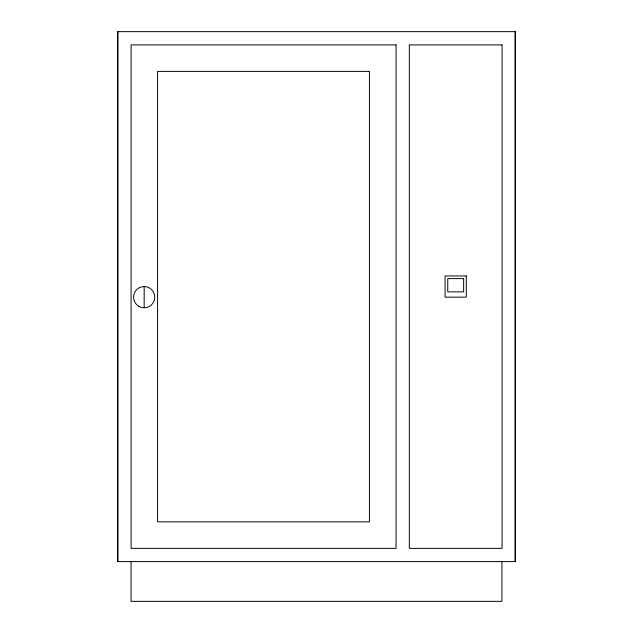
<?xml version="1.0" encoding="UTF-8"?>
<svg xmlns="http://www.w3.org/2000/svg" width="633" height="633" viewBox="0 0 633 633"><rect width="100%" height="100%" fill="white"/><g stroke="black" fill="none" stroke-linecap="round" stroke-linejoin="round"><path stroke-width="0.95" d="M515.159 31.65L515.159 561.606M501.929 561.606L501.929 601.35L131.071 601.35L131.071 561.606M144.158 286.559L144.158 307.757M117.841 31.65L117.841 561.606M515.309 31.65L117.691 31.65L117.691 561.606L515.309 561.606L515.309 31.65M396.068 44.896L131.094 44.896L131.094 548.352L396.068 548.352L396.068 44.896M502.064 44.896L409.322 44.896L409.322 548.352L502.064 548.352L502.064 44.896M369.419 71.394L157.593 71.394L157.593 521.853L369.419 521.853L369.419 71.394M466.292 275.956L445.094 275.956L445.094 297.154L466.292 297.154L466.292 275.956M463.641 278.607L447.745 278.607L447.745 291.86L463.641 291.86L463.641 278.607M138.856 306.332A10.603 10.603 0 0 0 154.761 297.154A10.603 10.603 0 0 0 138.856 287.975A10.603 10.603 0 0 0 138.856 306.332"/></g></svg>
